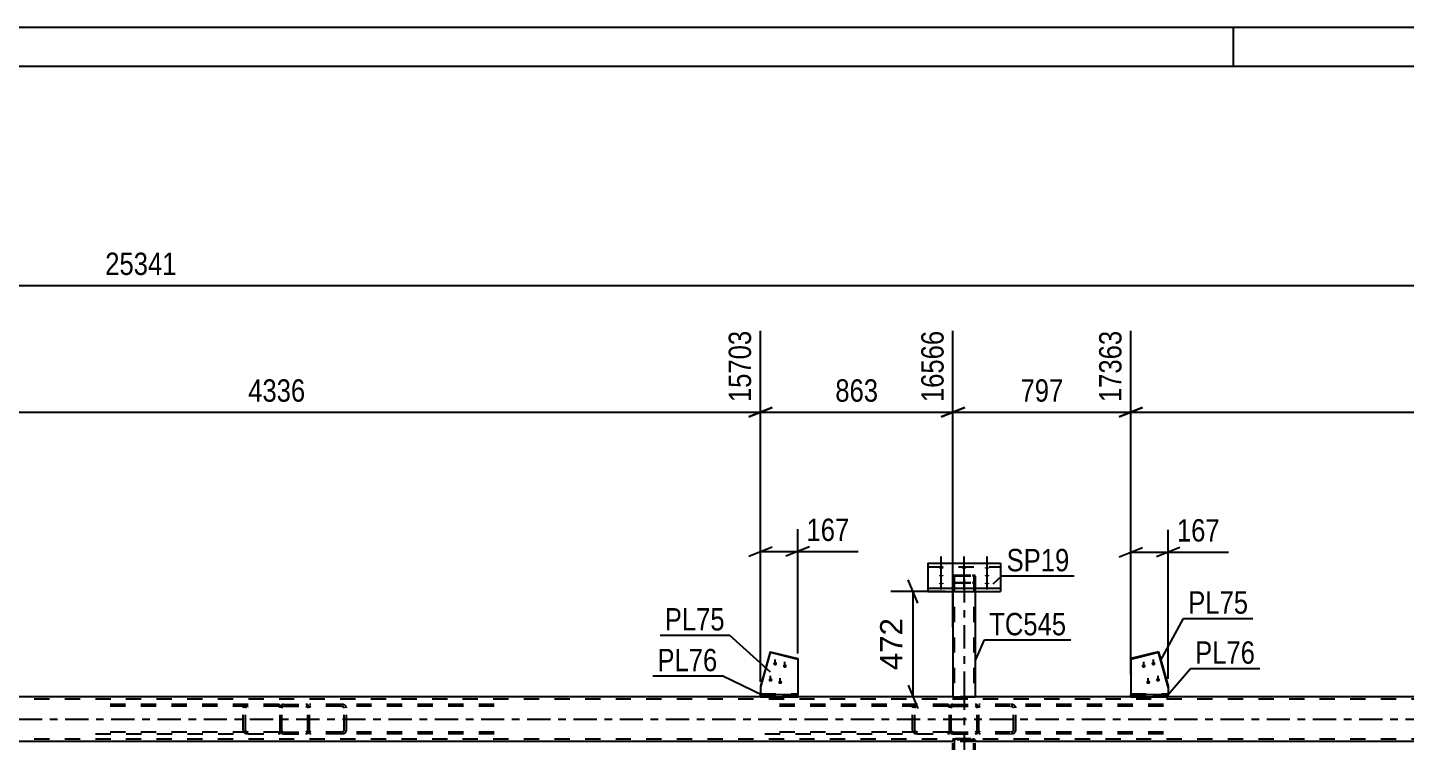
# Model space of a CAD drawing. Header units: millimetres. Extents: x -82 to 1107, y -546 to 295.
# Drawn here: x 322.6 to 499.1, y 203.8 to 295.3 of the extents above; entities that cross this region are included whole.
import ezdxf

# ---------------------------------------------------------------- set-up
doc = ezdxf.new("R2010")
doc.units = ezdxf.units.MM
doc.linetypes.add('DXK_LINE_DOT2', pattern=[3.9198, 1.9599, -1.9599])
doc.linetypes.add('DXK_LINE_DOT3', pattern=[5.9187, 2.979, -0.9799, 0.9799, -0.9799])
doc.styles.add('Arial', font='ARIAL.TTF', dxfattribs={"height": 0.2})
doc.styles.add('Arial Narrow', font='ARIALN.TTF', dxfattribs={"height": 0.2})

# ---------------------------------------------------------------- blocks, each defined once
blk = doc.blocks.new('Unknown-761553693-1133')
at = {"color": 5, "linetype": 'Continuous'}
for p, q in [((1107.04, 295.27), (-81.96, 295.27)), ((477.04, 290.27), (477.04, 295.27)), ((1102.04, 290.27), (-76.96, 290.27))]:
    blk.add_line(p, q, dxfattribs=at)
blk = doc.blocks.new('Bolt-761553693-3286 - 3219')
at = {"linetype": 'Continuous'}
for points in [[(465.56, 213.73), (465.61, 213.73), (465.66, 213.71), (465.71, 213.68), (465.75, 213.65), (465.78, 213.61), (465.8, 213.56), (465.81, 213.51), (465.81, 213.46), (465.8, 213.41), (465.78, 213.37), (465.75, 213.33), (465.71, 213.29), (465.66, 213.27), (465.61, 213.25), (465.56, 213.25), (465.5, 213.25), (465.45, 213.27), (465.41, 213.29), (465.37, 213.33), (465.33, 213.37), (465.31, 213.41), (465.3, 213.46), (465.3, 213.51), (465.31, 213.56), (465.33, 213.61), (465.37, 213.65), (465.41, 213.68), (465.45, 213.71), (465.5, 213.73)], [(466.8, 214.04), (466.85, 214.04), (466.9, 214.02), (466.95, 213.99), (466.99, 213.96), (467.02, 213.92), (467.04, 213.87), (467.06, 213.82), (467.06, 213.77), (467.04, 213.72), (467.02, 213.68), (466.99, 213.64), (466.95, 213.6), (466.9, 213.58), (466.85, 213.56), (466.8, 213.56), (466.75, 213.56), (466.7, 213.58), (466.65, 213.6), (466.61, 213.64), (466.58, 213.68), (466.56, 213.72), (466.54, 213.77), (466.54, 213.82), (466.56, 213.87), (466.58, 213.92), (466.61, 213.96), (466.65, 213.99), (466.7, 214.02), (466.75, 214.04)], [(467.39, 211.96), (467.44, 211.96), (467.49, 211.94), (467.54, 211.92), (467.58, 211.89), (467.61, 211.84), (467.63, 211.8), (467.64, 211.75), (467.64, 211.7), (467.63, 211.65), (467.61, 211.6), (467.58, 211.56), (467.54, 211.53), (467.49, 211.5), (467.44, 211.49), (467.39, 211.48), (467.33, 211.49), (467.28, 211.5), (467.24, 211.53), (467.2, 211.56), (467.16, 211.6), (467.14, 211.65), (467.13, 211.7), (467.13, 211.75), (467.14, 211.8), (467.16, 211.84), (467.2, 211.89), (467.24, 211.92), (467.28, 211.94), (467.33, 211.96)], [(466.14, 211.65), (466.2, 211.65), (466.25, 211.63), (466.3, 211.61), (466.34, 211.57), (466.37, 211.53), (466.39, 211.49), (466.4, 211.44), (466.4, 211.39), (466.39, 211.34), (466.37, 211.29), (466.34, 211.25), (466.3, 211.22), (466.25, 211.19), (466.2, 211.18), (466.14, 211.17), (466.09, 211.18), (466.04, 211.19), (465.99, 211.22), (465.95, 211.25), (465.92, 211.29), (465.9, 211.34), (465.89, 211.39), (465.89, 211.44), (465.9, 211.49), (465.92, 211.53), (465.95, 211.57), (465.99, 211.61), (466.04, 211.63), (466.09, 211.65)]]:
    blk.add_hatch(color=1, dxfattribs=at).paths.add_polyline_path(points)
at = {"color": 1, "linetype": 'Continuous'}
for p, q in [((465.56, 213.29), (465.56, 214.03)), ((466.8, 213.6), (466.8, 214.34)), ((466.14, 211.22), (466.14, 211.95)), ((467.39, 211.53), (467.39, 212.26))]:
    blk.add_line(p, q, dxfattribs=at)
blk = doc.blocks.new('Part-761553693-3243 - 3219')
at = {"color": 2, "linetype": 'Continuous'}
for p, q in [((417.72, 215.33), (416.47, 210.92)), ((417.72, 215.21), (417.72, 215.33)), ((417.72, 215.33), (421.24, 214.44)), ((417.72, 215.21), (416.47, 210.8)), ((421.24, 214.33), (417.72, 215.21)), ((421.24, 214.44), (421.24, 209.84)), ((416.47, 210.92), (416.47, 209.84))]:
    blk.add_line(p, q, dxfattribs=at)
at = {"color": 7, "linetype": 'DXK_LINE_DOT2'}
for p, q in [((416.47, 209.94), (421.24, 209.94)), ((416.47, 209.84), (416.47, 209.82)), ((416.47, 209.82), (416.47, 209.84)), ((416.47, 209.82), (421.24, 209.82)), ((421.24, 209.82), (421.24, 209.84)), ((421.24, 209.84), (421.24, 209.82))]:
    blk.add_line(p, q, dxfattribs=at)
blk = doc.blocks.new('Part-761553693-3389 - 3219')
at = {"color": 7, "linetype": 'DXK_LINE_DOT2'}
for p, q in [((440.71, 208.3), (440.67, 208.12)), ((441.13, 208.58), (440.95, 208.55)), ((441.04, 208.33), (441.13, 208.35)), ((441.13, 208.58), (443.99, 208.58)), ((441.13, 208.35), (443.99, 208.35)), ((444.16, 208.55), (443.99, 208.58)), ((443.99, 208.35), (444.07, 208.33)), ((444.44, 208.12), (444.41, 208.3)), ((440.67, 205.27), (440.67, 208.12)), ((440.9, 208.12), (440.92, 208.21)), ((440.9, 205.27), (440.9, 208.12)), ((444.2, 208.21), (444.21, 208.12)), ((444.21, 205.27), (444.21, 208.12)), ((444.44, 205.27), (444.44, 208.12)), ((440.67, 205.27), (440.71, 205.09)), ((440.92, 205.18), (440.9, 205.27)), ((440.95, 204.84), (441.13, 204.81)), ((441.13, 205.04), (441.04, 205.05)), ((441.13, 205.04), (443.99, 205.04)), ((441.13, 204.81), (443.99, 204.81)), ((444.07, 205.05), (443.99, 205.04)), ((443.99, 204.81), (444.16, 204.84)), ((444.21, 205.27), (444.2, 205.18)), ((444.41, 205.09), (444.44, 205.27))]:
    blk.add_line(p, q, dxfattribs=at)
for centre, radius, start, end in [((441.13, 208.12), 0.457, 112.5, 157.5), ((441.13, 208.12), 0.229, 112.5, 157.5), ((443.99, 208.12), 0.229, 22.5, 67.5), ((443.99, 208.12), 0.457, 22.5, 67.5), ((441.13, 205.27), 0.457, 202.5, 247.5), ((441.13, 205.27), 0.229, 202.5, 247.5), ((443.99, 205.27), 0.229, 292.5, 337.5), ((443.99, 205.27), 0.457, 292.5, 337.5)]:
    blk.add_arc(centre, radius, start, end, dxfattribs=at)
blk = doc.blocks.new('Part-761553693-3448 - 3219')
at = {"color": 2, "linetype": 'Continuous'}
for p, q in [((463.91, 209.55), (463.91, 209.84)), ((463.91, 209.84), (468.68, 209.84)), ((463.91, 209.55), (468.68, 209.55)), ((468.68, 209.55), (468.68, 209.84))]:
    blk.add_line(p, q, dxfattribs=at)
blk = doc.blocks.new('Part-761553693-3276 - 3219')
at = {"color": 2, "linetype": 'Continuous'}
for p, q in [((467.44, 215.33), (463.91, 214.44)), ((467.44, 215.21), (467.44, 215.33)), ((467.44, 215.33), (468.68, 210.91)), ((467.44, 215.21), (463.91, 214.33)), ((463.91, 214.44), (463.91, 209.84)), ((468.68, 210.8), (467.44, 215.21)), ((468.68, 210.91), (468.68, 209.84))]:
    blk.add_line(p, q, dxfattribs=at)
at = {"color": 7, "linetype": 'DXK_LINE_DOT2'}
for p, q in [((463.91, 209.94), (468.68, 209.94)), ((463.91, 209.84), (463.91, 209.82)), ((463.91, 209.82), (463.91, 209.84)), ((463.91, 209.82), (468.68, 209.82)), ((468.68, 209.82), (468.68, 209.84)), ((468.68, 209.84), (468.68, 209.82))]:
    blk.add_line(p, q, dxfattribs=at)
blk = doc.blocks.new('Part-761553693-3353 - 3219')
at = {"color": 2, "linetype": 'Continuous'}
for p, q in [((437.91, 226.65), (447.2, 226.65)), ((437.91, 226.65), (437.91, 223.05)), ((447.2, 226.65), (447.2, 223.05)), ((437.91, 223.48), (447.2, 223.48)), ((437.91, 223.05), (447.2, 223.05))]:
    blk.add_line(p, q, dxfattribs=at)
at = {"color": 7, "linetype": 'DXK_LINE_DOT2'}
blk.add_line((437.91, 226.22), (447.2, 226.22), dxfattribs=at)
blk = doc.blocks.new('Bolt-761553693-3294 - 3219')
at = {"linetype": 'Continuous'}
for points in [[(439.63, 225.96), (439.56, 225.96), (439.5, 225.97), (439.44, 225.98), (439.4, 225.99), (439.36, 226.01), (439.33, 226.03), (439.32, 226.05), (439.32, 226.08), (439.33, 226.1), (439.36, 226.12), (439.4, 226.14), (439.44, 226.15), (439.5, 226.16), (439.56, 226.17), (439.63, 226.17), (439.69, 226.17), (439.76, 226.16), (439.81, 226.15), (439.86, 226.14), (439.9, 226.12), (439.93, 226.1), (439.94, 226.08), (439.94, 226.05), (439.93, 226.03), (439.9, 226.01), (439.86, 225.99), (439.81, 225.98), (439.76, 225.97), (439.69, 225.96)], [(442.56, 225.96), (442.49, 225.96), (442.43, 225.97), (442.37, 225.98), (442.32, 225.99), (442.29, 226.01), (442.26, 226.03), (442.24, 226.05), (442.24, 226.08), (442.26, 226.1), (442.29, 226.12), (442.32, 226.14), (442.37, 226.15), (442.43, 226.16), (442.49, 226.17), (442.56, 226.17), (442.62, 226.17), (442.69, 226.16), (442.74, 226.15), (442.79, 226.14), (442.83, 226.12), (442.86, 226.1), (442.87, 226.08), (442.87, 226.05), (442.86, 226.03), (442.83, 226.01), (442.79, 225.99), (442.74, 225.98), (442.69, 225.97), (442.62, 225.96)], [(445.49, 225.96), (445.42, 225.96), (445.36, 225.97), (445.3, 225.98), (445.25, 225.99), (445.21, 226.01), (445.19, 226.03), (445.17, 226.05), (445.17, 226.08), (445.19, 226.1), (445.21, 226.12), (445.25, 226.14), (445.3, 226.15), (445.36, 226.16), (445.42, 226.17), (445.49, 226.17), (445.55, 226.17), (445.61, 226.16), (445.67, 226.15), (445.72, 226.14), (445.76, 226.12), (445.78, 226.1), (445.8, 226.08), (445.8, 226.05), (445.78, 226.03), (445.76, 226.01), (445.72, 225.99), (445.67, 225.98), (445.61, 225.97), (445.55, 225.96)], [(439.63, 224.96), (439.56, 224.96), (439.5, 224.97), (439.44, 224.98), (439.4, 224.99), (439.36, 225.01), (439.33, 225.03), (439.32, 225.05), (439.32, 225.08), (439.33, 225.1), (439.36, 225.12), (439.4, 225.14), (439.44, 225.15), (439.5, 225.16), (439.56, 225.17), (439.63, 225.17), (439.69, 225.17), (439.76, 225.16), (439.81, 225.15), (439.86, 225.14), (439.9, 225.12), (439.93, 225.1), (439.94, 225.08), (439.94, 225.05), (439.93, 225.03), (439.9, 225.01), (439.86, 224.99), (439.81, 224.98), (439.76, 224.97), (439.69, 224.96)], [(439.63, 223.96), (439.56, 223.96), (439.5, 223.96), (439.44, 223.98), (439.4, 223.99), (439.36, 224.01), (439.33, 224.03), (439.32, 224.05), (439.32, 224.07), (439.33, 224.1), (439.36, 224.12), (439.4, 224.13), (439.44, 224.15), (439.5, 224.16), (439.56, 224.17), (439.63, 224.17), (439.69, 224.17), (439.76, 224.16), (439.81, 224.15), (439.86, 224.13), (439.9, 224.12), (439.93, 224.1), (439.94, 224.07), (439.94, 224.05), (439.93, 224.03), (439.9, 224.01), (439.86, 223.99), (439.81, 223.98), (439.76, 223.96), (439.69, 223.96)], [(442.56, 223.96), (442.49, 223.96), (442.43, 223.96), (442.37, 223.98), (442.32, 223.99), (442.29, 224.01), (442.26, 224.03), (442.24, 224.05), (442.24, 224.07), (442.26, 224.1), (442.29, 224.12), (442.32, 224.13), (442.37, 224.15), (442.43, 224.16), (442.49, 224.17), (442.56, 224.17), (442.62, 224.17), (442.69, 224.16), (442.74, 224.15), (442.79, 224.13), (442.83, 224.12), (442.86, 224.1), (442.87, 224.07), (442.87, 224.05), (442.86, 224.03), (442.83, 224.01), (442.79, 223.99), (442.74, 223.98), (442.69, 223.96), (442.62, 223.96)], [(445.49, 224.96), (445.42, 224.96), (445.36, 224.97), (445.3, 224.98), (445.25, 224.99), (445.21, 225.01), (445.19, 225.03), (445.17, 225.05), (445.17, 225.08), (445.19, 225.1), (445.21, 225.12), (445.25, 225.14), (445.3, 225.15), (445.36, 225.16), (445.42, 225.17), (445.49, 225.17), (445.55, 225.17), (445.61, 225.16), (445.67, 225.15), (445.72, 225.14), (445.76, 225.12), (445.78, 225.1), (445.8, 225.08), (445.8, 225.05), (445.78, 225.03), (445.76, 225.01), (445.72, 224.99), (445.67, 224.98), (445.61, 224.97), (445.55, 224.96)], [(445.49, 223.96), (445.42, 223.96), (445.36, 223.96), (445.3, 223.98), (445.25, 223.99), (445.21, 224.01), (445.19, 224.03), (445.17, 224.05), (445.17, 224.07), (445.19, 224.1), (445.21, 224.12), (445.25, 224.13), (445.3, 224.15), (445.36, 224.16), (445.42, 224.17), (445.49, 224.17), (445.55, 224.17), (445.61, 224.16), (445.67, 224.15), (445.72, 224.13), (445.76, 224.12), (445.78, 224.1), (445.8, 224.07), (445.8, 224.05), (445.78, 224.03), (445.76, 224.01), (445.72, 223.99), (445.67, 223.98), (445.61, 223.96), (445.55, 223.96)]]:
    blk.add_hatch(color=1, dxfattribs=at).paths.add_polyline_path(points)
at = {"color": 1, "linetype": 'Continuous'}
for p, q in [((439.63, 225.29), (439.63, 227.52)), ((439.63, 224.29), (439.63, 226.51)), ((442.56, 225.29), (442.56, 227.52)), ((445.49, 225.29), (445.49, 227.52)), ((445.49, 224.29), (445.49, 226.51)), ((439.63, 223.28), (439.63, 225.51)), ((442.56, 223.28), (442.56, 225.51)), ((445.49, 223.28), (445.49, 225.51))]:
    blk.add_line(p, q, dxfattribs=at)
blk = doc.blocks.new('Part-761553693-3442 - 3219')
at = {"color": 2, "linetype": 'Continuous'}
for p, q in [((416.47, 209.55), (416.47, 209.84)), ((416.47, 209.84), (421.24, 209.84)), ((416.47, 209.55), (421.24, 209.55)), ((421.24, 209.55), (421.24, 209.84))]:
    blk.add_line(p, q, dxfattribs=at)
blk = doc.blocks.new('Part-761553693-3321 - 3219')
at = {"color": 7, "linetype": 'DXK_LINE_DOT2'}
for p, q in [((444.63, 208.58), (444.44, 208.55)), ((444.44, 204.84), (444.44, 208.55)), ((444.44, 208.3), (444.51, 208.33)), ((444.51, 208.33), (444.63, 208.35)), ((468.07, 208.58), (444.63, 208.58)), ((468.07, 208.35), (444.63, 208.35)), ((448.79, 208.55), (448.55, 208.58)), ((448.55, 208.35), (448.67, 208.33)), ((449.18, 208.12), (449.13, 208.3)), ((448.84, 208.21), (448.86, 208.12)), ((448.86, 205.27), (448.86, 208.12)), ((449.18, 205.27), (449.18, 208.12)), ((444.51, 205.05), (444.44, 205.09)), ((444.44, 204.84), (444.63, 204.81)), ((444.63, 205.04), (444.51, 205.05)), ((468.07, 205.04), (444.63, 205.04)), ((468.07, 204.81), (444.63, 204.81)), ((448.67, 205.05), (448.55, 205.04)), ((448.55, 204.81), (448.79, 204.84)), ((448.86, 205.27), (448.84, 205.18)), ((449.13, 205.09), (449.18, 205.27))]:
    blk.add_line(p, q, dxfattribs=at)
for centre, radius, start, end in [((448.6, 208.06), 0.286, 32.4104, 75.4453), ((448.64, 207.99), 0.573, 32.4104, 75.4453), ((448.6, 205.33), 0.286, 284.5547, 327.5896), ((448.64, 205.4), 0.573, 284.5547, 327.5896)]:
    blk.add_arc(centre, radius, start, end, dxfattribs=at)
blk = doc.blocks.new('Bolt-761553693-3324 - 3219')
at = {"linetype": 'Continuous'}
for points in [[(418.35, 214.04), (418.41, 214.04), (418.46, 214.02), (418.5, 214), (418.54, 213.96), (418.58, 213.92), (418.6, 213.87), (418.61, 213.82), (418.61, 213.77), (418.6, 213.72), (418.58, 213.68), (418.54, 213.64), (418.5, 213.6), (418.46, 213.58), (418.41, 213.56), (418.35, 213.56), (418.3, 213.56), (418.25, 213.58), (418.2, 213.6), (418.16, 213.64), (418.13, 213.68), (418.11, 213.72), (418.1, 213.77), (418.1, 213.82), (418.11, 213.87), (418.13, 213.92), (418.16, 213.96), (418.2, 214), (418.25, 214.02), (418.3, 214.04)], [(419.6, 213.73), (419.65, 213.73), (419.7, 213.71), (419.75, 213.68), (419.79, 213.65), (419.82, 213.61), (419.84, 213.56), (419.85, 213.51), (419.85, 213.46), (419.84, 213.41), (419.82, 213.37), (419.79, 213.33), (419.75, 213.29), (419.7, 213.27), (419.65, 213.25), (419.6, 213.25), (419.54, 213.25), (419.49, 213.27), (419.45, 213.29), (419.41, 213.33), (419.37, 213.37), (419.35, 213.41), (419.34, 213.46), (419.34, 213.51), (419.35, 213.56), (419.37, 213.61), (419.41, 213.65), (419.45, 213.68), (419.49, 213.71), (419.54, 213.73)], [(417.77, 211.97), (417.82, 211.96), (417.87, 211.94), (417.92, 211.92), (417.96, 211.89), (417.99, 211.84), (418.01, 211.8), (418.02, 211.75), (418.02, 211.7), (418.01, 211.65), (417.99, 211.6), (417.96, 211.56), (417.92, 211.53), (417.87, 211.5), (417.82, 211.49), (417.77, 211.48), (417.71, 211.49), (417.66, 211.5), (417.61, 211.53), (417.57, 211.56), (417.54, 211.6), (417.52, 211.65), (417.51, 211.7), (417.51, 211.75), (417.52, 211.8), (417.54, 211.84), (417.57, 211.89), (417.61, 211.92), (417.66, 211.94), (417.71, 211.96)], [(419.01, 211.65), (419.06, 211.65), (419.11, 211.63), (419.16, 211.61), (419.2, 211.57), (419.23, 211.53), (419.25, 211.49), (419.26, 211.44), (419.26, 211.39), (419.25, 211.34), (419.23, 211.29), (419.2, 211.25), (419.16, 211.22), (419.11, 211.19), (419.06, 211.18), (419.01, 211.17), (418.95, 211.18), (418.9, 211.19), (418.86, 211.22), (418.82, 211.25), (418.79, 211.29), (418.76, 211.34), (418.75, 211.39), (418.75, 211.44), (418.76, 211.49), (418.79, 211.53), (418.82, 211.57), (418.86, 211.61), (418.9, 211.63), (418.95, 211.65)]]:
    blk.add_hatch(color=1, dxfattribs=at).paths.add_polyline_path(points)
at = {"color": 1, "linetype": 'Continuous'}
for p, q in [((418.35, 213.6), (418.35, 214.34)), ((419.6, 213.29), (419.6, 214.03)), ((417.77, 211.53), (417.77, 212.26)), ((419.01, 211.22), (419.01, 211.95))]:
    blk.add_line(p, q, dxfattribs=at)
blk = doc.blocks.new('Part-761553693-3400 - 3219')
at = {"color": 7, "linetype": 'DXK_LINE_DOT2'}
for p, q in [((440.49, 208.58), (417.04, 208.58)), ((440.49, 208.35), (417.04, 208.35)), ((435.99, 208.3), (435.94, 208.12)), ((436.57, 208.58), (436.33, 208.55)), ((436.45, 208.33), (436.57, 208.35)), ((440.49, 208.58), (440.67, 208.55)), ((440.49, 208.35), (440.61, 208.33)), ((440.61, 208.33), (440.67, 208.3)), ((440.67, 204.84), (440.67, 208.55)), ((435.94, 205.27), (435.94, 208.12)), ((436.25, 208.12), (436.28, 208.21)), ((436.25, 205.27), (436.25, 208.12)), ((440.49, 205.04), (417.04, 205.04)), ((417.04, 204.81), (440.49, 204.81)), ((435.94, 205.27), (435.99, 205.09)), ((436.28, 205.18), (436.25, 205.27)), ((436.33, 204.84), (436.57, 204.81)), ((436.57, 205.04), (436.45, 205.05)), ((440.61, 205.05), (440.49, 205.04)), ((440.49, 204.81), (440.67, 204.84)), ((440.67, 205.09), (440.61, 205.05))]:
    blk.add_line(p, q, dxfattribs=at)
for centre, radius, start, end in [((436.47, 207.99), 0.573, 104.5547, 147.5896), ((436.52, 208.06), 0.286, 104.5547, 147.5896), ((436.47, 205.4), 0.573, 212.4104, 255.4453), ((436.52, 205.33), 0.286, 212.4104, 255.4453)]:
    blk.add_arc(centre, radius, start, end, dxfattribs=at)
blk = doc.blocks.new('Part-761553693-3409 - 3219')
at = {"color": 7, "linetype": 'DXK_LINE_DOT3'}
blk.add_line((442.56, 210.87), (442.56, 187.31), dxfattribs=at)
at = {"color": 7, "linetype": 'DXK_LINE_DOT2'}
for p, q in [((441.13, 203.94), (441.15, 204)), ((441.13, 185.97), (441.13, 203.94)), ((443.99, 203.84), (441.13, 203.84)), ((441.15, 204.03), (441.23, 204.12)), ((441.15, 204), (441.15, 204.03)), ((441.23, 204.12), (441.34, 204.18)), ((441.31, 203.98), (441.3, 203.94)), ((441.3, 203.94), (441.3, 185.97)), ((441.34, 204), (441.31, 203.98)), ((441.34, 204.18), (441.39, 204.19)), ((441.35, 204.02), (441.34, 204)), ((441.41, 204.05), (441.35, 204.02)), ((441.39, 204.19), (441.47, 204.21)), ((441.47, 204.06), (441.41, 204.05)), ((441.47, 204.21), (443.64, 204.21)), ((443.64, 204.06), (441.47, 204.06)), ((443.64, 204.21), (443.72, 204.19)), ((443.71, 204.05), (443.64, 204.06)), ((443.76, 204.02), (443.71, 204.05)), ((443.72, 204.19), (443.77, 204.18)), ((443.78, 204), (443.76, 204.02)), ((443.77, 204.18), (443.89, 204.12)), ((443.8, 203.98), (443.78, 204)), ((443.81, 203.94), (443.8, 203.98)), ((443.81, 185.97), (443.81, 203.94)), ((443.96, 204.03), (443.89, 204.12)), ((443.96, 204.03), (443.97, 204)), ((443.97, 204), (443.99, 203.94)), ((443.99, 185.97), (443.99, 203.94))]:
    blk.add_line(p, q, dxfattribs=at)
blk = doc.blocks.new('Part-761553693-3430 - 3219')
at = {"color": 7, "linetype": 'DXK_LINE_DOT2'}
for p, q in [((666.44, 209.27), (7.81, 209.27)), ((421.24, 209.55), (416.47, 209.55)), ((443.99, 209.55), (441.13, 209.55)), ((468.68, 209.55), (463.91, 209.55)), ((666.44, 204.12), (7.81, 204.12)), ((443.99, 203.84), (441.13, 203.84))]:
    blk.add_line(p, q, dxfattribs=at)
at = {"color": 2, "linetype": 'Continuous'}
for p, q in [((416.47, 209.55), (297.36, 209.55)), ((441.13, 209.55), (421.24, 209.55)), ((463.91, 209.55), (443.99, 209.55)), ((588, 209.55), (468.68, 209.55)), ((441.13, 203.84), (272.56, 203.84)), ((612.56, 203.84), (443.99, 203.84))]:
    blk.add_line(p, q, dxfattribs=at)
at = {"color": 7, "linetype": 'DXK_LINE_DOT3'}
blk.add_line((7.81, 206.69), (666.44, 206.69), dxfattribs=at)
blk = doc.blocks.new('Part-761553693-3489 - 3219')
at = {"color": 7, "linetype": 'DXK_LINE_DOT2'}
for p, q in [((441.15, 225.05), (441.13, 225.01)), ((441.13, 225.01), (441.13, 223.05)), ((441.13, 224.26), (441.15, 224.22)), ((441.23, 225.09), (441.15, 225.05)), ((441.15, 224.22), (441.23, 224.18)), ((441.34, 225.11), (441.23, 225.09)), ((441.23, 224.18), (441.34, 224.16)), ((441.3, 225.01), (441.31, 225.03)), ((441.3, 225.01), (441.3, 209.55)), ((441.31, 224.24), (441.3, 224.26)), ((441.31, 225.03), (441.35, 225.05)), ((441.35, 224.22), (441.31, 224.24)), ((441.47, 225.12), (441.34, 225.11)), ((441.34, 224.16), (441.47, 224.15)), ((441.35, 225.05), (441.41, 225.06)), ((441.41, 224.21), (441.35, 224.22)), ((441.41, 225.06), (441.47, 225.06)), ((441.47, 224.2), (441.41, 224.21)), ((441.47, 225.12), (443.64, 225.12)), ((441.47, 225.06), (443.64, 225.06)), ((441.47, 224.2), (443.64, 224.2)), ((441.47, 224.15), (443.64, 224.15)), ((443.77, 225.11), (443.64, 225.12)), ((443.64, 225.06), (443.71, 225.06)), ((443.71, 224.21), (443.64, 224.2)), ((443.64, 224.15), (443.77, 224.16)), ((443.71, 225.06), (443.76, 225.05)), ((443.76, 224.22), (443.71, 224.21)), ((443.76, 225.05), (443.8, 225.03)), ((443.8, 224.24), (443.76, 224.22)), ((443.89, 225.09), (443.77, 225.11)), ((443.77, 224.16), (443.89, 224.18)), ((443.8, 225.03), (443.81, 225.01)), ((443.81, 224.26), (443.8, 224.24)), ((443.81, 225.01), (443.81, 209.55)), ((443.96, 225.05), (443.89, 225.09)), ((443.89, 224.18), (443.96, 224.22)), ((443.99, 225.01), (443.96, 225.05)), ((443.96, 224.22), (443.99, 224.26)), ((443.99, 225.01), (443.99, 223.05)), ((443.8, 209.55), (443.81, 209.55))]:
    blk.add_line(p, q, dxfattribs=at)
at = {"color": 7, "linetype": 'DXK_LINE_DOT3'}
blk.add_line((442.56, 224.63), (442.56, 209.55), dxfattribs=at)
at = {"color": 2, "linetype": 'Continuous'}
for p, q in [((441.13, 223.05), (441.13, 209.55)), ((443.99, 223.05), (443.99, 209.55)), ((441.13, 209.55), (443.96, 209.55)), ((443.99, 209.55), (443.96, 209.55))]:
    blk.add_line(p, q, dxfattribs=at)
blk = doc.blocks.new('Part-761553693-3500 - 3219')
at = {"color": 7, "linetype": 'DXK_LINE_DOT2'}
for p, q in [((354.77, 208.58), (331.33, 208.58)), ((354.77, 208.35), (331.33, 208.35)), ((350.27, 208.3), (350.22, 208.12)), ((350.85, 208.58), (350.61, 208.55)), ((350.73, 208.33), (350.85, 208.35)), ((354.77, 208.58), (354.96, 208.55)), ((354.77, 208.35), (354.89, 208.33)), ((354.89, 208.33), (354.96, 208.3)), ((354.96, 204.84), (354.96, 208.55)), ((350.22, 205.27), (350.22, 208.12)), ((350.54, 208.12), (350.56, 208.21)), ((350.54, 205.27), (350.54, 208.12)), ((354.77, 205.04), (331.33, 205.04)), ((331.33, 204.81), (354.77, 204.81)), ((350.22, 205.27), (350.27, 205.09)), ((350.56, 205.18), (350.54, 205.27)), ((350.61, 204.84), (350.85, 204.81)), ((350.85, 205.04), (350.73, 205.05)), ((354.89, 205.05), (354.77, 205.04)), ((354.77, 204.81), (354.96, 204.84)), ((354.96, 205.09), (354.89, 205.05))]:
    blk.add_line(p, q, dxfattribs=at)
for centre, radius, start, end in [((350.76, 207.99), 0.573, 104.5547, 147.5896), ((350.8, 208.06), 0.286, 104.5547, 147.5896), ((350.76, 205.4), 0.573, 212.4104, 255.4453), ((350.8, 205.33), 0.286, 212.4104, 255.4453)]:
    blk.add_arc(centre, radius, start, end, dxfattribs=at)
blk = doc.blocks.new('Part-761553693-3501 - 3219')
at = {"color": 7, "linetype": 'DXK_LINE_DOT2'}
for p, q in [((358.91, 208.58), (358.73, 208.55)), ((358.73, 204.84), (358.73, 208.55)), ((358.73, 208.3), (358.79, 208.33)), ((358.79, 208.33), (358.91, 208.35)), ((382.36, 208.58), (358.91, 208.58)), ((382.36, 208.35), (358.91, 208.35)), ((363.07, 208.55), (362.83, 208.58)), ((362.83, 208.35), (362.95, 208.33)), ((363.46, 208.12), (363.41, 208.3)), ((363.12, 208.21), (363.15, 208.12)), ((363.15, 205.27), (363.15, 208.12)), ((363.46, 205.27), (363.46, 208.12)), ((358.79, 205.05), (358.73, 205.09)), ((358.73, 204.84), (358.91, 204.81)), ((358.91, 205.04), (358.79, 205.05)), ((382.36, 205.04), (358.91, 205.04)), ((382.36, 204.81), (358.91, 204.81)), ((362.95, 205.05), (362.83, 205.04)), ((362.83, 204.81), (363.07, 204.84)), ((363.15, 205.27), (363.12, 205.18)), ((363.41, 205.09), (363.46, 205.27))]:
    blk.add_line(p, q, dxfattribs=at)
for centre, radius, start, end in [((362.88, 208.06), 0.286, 32.4104, 75.4453), ((362.93, 207.99), 0.573, 32.4104, 75.4453), ((362.88, 205.33), 0.286, 284.5547, 327.5896), ((362.93, 205.4), 0.573, 284.5547, 327.5896)]:
    blk.add_arc(centre, radius, start, end, dxfattribs=at)
blk = doc.blocks.new('Part-761553693-3502 - 3219')
at = {"color": 7, "linetype": 'DXK_LINE_DOT2'}
for p, q in [((354.99, 208.3), (354.96, 208.12)), ((355.41, 208.58), (355.24, 208.55)), ((355.33, 208.33), (355.41, 208.35)), ((355.41, 208.58), (358.27, 208.58)), ((355.41, 208.35), (358.27, 208.35)), ((358.45, 208.55), (358.27, 208.58)), ((358.27, 208.35), (358.36, 208.33)), ((358.73, 208.12), (358.69, 208.3)), ((354.96, 205.27), (354.96, 208.12)), ((355.19, 208.12), (355.2, 208.21)), ((355.19, 205.27), (355.19, 208.12)), ((358.48, 208.21), (358.5, 208.12)), ((358.5, 205.27), (358.5, 208.12)), ((358.73, 205.27), (358.73, 208.12)), ((354.96, 205.27), (354.99, 205.09)), ((355.2, 205.18), (355.19, 205.27)), ((355.24, 204.84), (355.41, 204.81)), ((355.41, 205.04), (355.33, 205.05)), ((355.41, 205.04), (358.27, 205.04)), ((355.41, 204.81), (358.27, 204.81)), ((358.36, 205.05), (358.27, 205.04)), ((358.27, 204.81), (358.45, 204.84)), ((358.5, 205.27), (358.48, 205.18)), ((358.69, 205.09), (358.73, 205.27))]:
    blk.add_line(p, q, dxfattribs=at)
for centre, radius, start, end in [((355.41, 208.12), 0.457, 112.5, 157.5), ((355.41, 208.12), 0.229, 112.5, 157.5), ((358.27, 208.12), 0.229, 22.5, 67.5), ((358.27, 208.12), 0.457, 22.5, 67.5), ((355.41, 205.27), 0.457, 202.5, 247.5), ((355.41, 205.27), 0.229, 202.5, 247.5), ((358.27, 205.27), 0.229, 292.5, 337.5), ((358.27, 205.27), 0.457, 292.5, 337.5)]:
    blk.add_arc(centre, radius, start, end, dxfattribs=at)
blk = doc.blocks.new('StraightDimension-761553693-28633 - 3219')
at = {"color": 7, "linetype": 'Continuous'}
for p, q in [((416.47, 211.47), (416.47, 256.44)), ((441.13, 218.49), (441.13, 256.44)), ((417.97, 246.6), (414.97, 245.4)), ((416.47, 246), (441.13, 246)), ((439.63, 245.4), (442.63, 246.6))]:
    blk.add_line(p, q, dxfattribs=at)
at = {"color": 0, "linetype": 'Continuous'}
blk.add_wipeout([(440.53, 257.04), (436.33, 257.04), (436.33, 246.7), (440.53, 246.7)], dxfattribs=at)
at = {"color": 0}
blk.add_wipeout([(432.14, 246.75), (432.14, 250.95), (425.46, 250.95), (425.46, 246.75)], dxfattribs=at)
at = {"color": 3, "linetype": 'Continuous', "style": 'Arial Narrow'}
blk.add_text('16566', height=2.863, rotation=90.0002, dxfattribs=at).set_placement((439.93, 247.3))
at = {"color": 3, "style": 'Arial Narrow'}
blk.add_text('863', height=2.863, dxfattribs=at).set_placement((426.06, 247.35))
blk = doc.blocks.new('StraightDimension-761553693-28634 - 3219')
at = {"color": 7, "linetype": 'Continuous'}
for p, q in [((292.58, 210.55), (292.58, 256.44)), ((416.47, 211.47), (416.47, 256.44)), ((294.08, 246.6), (291.08, 245.4)), ((292.58, 246), (416.47, 246)), ((414.97, 245.4), (417.97, 246.6))]:
    blk.add_line(p, q, dxfattribs=at)
at = {"color": 0, "linetype": 'Continuous'}
blk.add_wipeout([(415.87, 257.04), (411.67, 257.04), (411.67, 246.7), (415.87, 246.7)], dxfattribs=at)
at = {"color": 0}
blk.add_wipeout([(358.78, 246.75), (358.78, 250.95), (350.27, 250.95), (350.27, 246.75)], dxfattribs=at)
at = {"color": 3, "linetype": 'Continuous', "style": 'Arial Narrow'}
blk.add_text('15703', height=2.863, rotation=90.0002, dxfattribs=at).set_placement((415.27, 247.3))
at = {"color": 3, "style": 'Arial Narrow'}
blk.add_text('4336', height=2.863, dxfattribs=at).set_placement((350.87, 247.35))
blk = doc.blocks.new('StraightDimension-761553693-3762 - 3219')
at = {"color": 7, "linetype": 'Continuous'}
for p, q in [((416.47, 211.86), (416.47, 231.01)), ((421.24, 215.11), (421.24, 231.01)), ((414.97, 227.56), (417.97, 228.76)), ((416.47, 228.16), (421.24, 228.16)), ((422.74, 228.76), (419.74, 227.56))]:
    blk.add_line(p, q, dxfattribs=at)
at = {"color": 0}
blk.add_wipeout([(428.45, 228.91), (428.45, 233.11), (421.77, 233.11), (421.77, 228.91)], dxfattribs=at)
at = {"color": 7, "linetype": 'Continuous'}
blk.add_line((421.24, 228.16), (428.98, 228.16), dxfattribs=at)
blk.add_line((421.24, 228.16), (428.98, 228.16), dxfattribs=at)
at = {"color": 3, "style": 'Arial Narrow'}
blk.add_text('167', height=2.863, dxfattribs=at).set_placement((422.37, 229.51))
blk = doc.blocks.new('StraightDimension-761553693-3769 - 3219')
at = {"color": 7, "linetype": 'Continuous'}
for p, q in [((463.91, 215.33), (463.91, 230.94)), ((468.68, 211.86), (468.68, 230.94)), ((462.41, 227.49), (465.41, 228.69)), ((463.91, 228.09), (468.68, 228.09)), ((470.18, 228.69), (467.18, 227.49))]:
    blk.add_line(p, q, dxfattribs=at)
at = {"color": 0}
blk.add_wipeout([(475.89, 228.84), (475.89, 233.04), (469.21, 233.04), (469.21, 228.84)], dxfattribs=at)
at = {"color": 7, "linetype": 'Continuous'}
blk.add_line((468.68, 228.09), (476.42, 228.09), dxfattribs=at)
blk.add_line((468.68, 228.09), (476.42, 228.09), dxfattribs=at)
at = {"color": 3, "style": 'Arial Narrow'}
blk.add_text('167', height=2.863, dxfattribs=at).set_placement((469.81, 229.44))
blk = doc.blocks.new('StraightDimension-761553693-3817 - 3219')
at = {"color": 7, "linetype": 'Continuous'}
blk.add_line((0, 262.23), (674.26, 262.23), dxfattribs=at)
at = {"color": 0}
blk.add_wipeout([(342.3, 262.98), (342.3, 267.18), (331.96, 267.18), (331.96, 262.98)], dxfattribs=at)
at = {"color": 3, "style": 'Arial Narrow'}
blk.add_text('25341', height=2.863, dxfattribs=at).set_placement((332.56, 263.58))
blk = doc.blocks.new('StraightDimension-761553693-28379 - 3219')
at = {"color": 7, "linetype": 'Continuous'}
for p, q in [((436.61, 221.55), (435.41, 224.55)), ((440.13, 223.05), (433.16, 223.05)), ((436.01, 209.55), (436.01, 223.05)), ((435.41, 211.05), (436.61, 208.05)), ((440.13, 209.55), (433.16, 209.55))]:
    blk.add_line(p, q, dxfattribs=at)
at = {"color": 0}
blk.add_wipeout([(435.26, 220.23), (431.06, 220.23), (431.06, 212.36), (435.26, 212.36)], dxfattribs=at)
at = {"color": 3, "style": 'Arial'}
blk.add_text('472', height=2.865, rotation=90.0002, dxfattribs=at).set_placement((434.66, 212.96))
blk = doc.blocks.new('StraightDimension-761553693-28631 - 3219')
at = {"color": 7, "linetype": 'Continuous'}
for p, q in [((463.91, 212.45), (463.91, 256.44)), ((588, 210.55), (588, 256.44)), ((465.41, 246.6), (462.41, 245.4)), ((463.91, 246), (588, 246)), ((586.5, 245.4), (589.5, 246.6))]:
    blk.add_line(p, q, dxfattribs=at)
at = {"color": 0, "linetype": 'Continuous'}
blk.add_wipeout([(587.4, 257.04), (583.2, 257.04), (583.2, 246.7), (587.4, 246.7)], dxfattribs=at)
at = {"color": 0}
blk.add_wipeout([(530.21, 246.75), (530.21, 250.95), (521.7, 250.95), (521.7, 246.75)], dxfattribs=at)
at = {"color": 3, "linetype": 'Continuous', "style": 'Arial Narrow'}
blk.add_text('21706', height=2.863, rotation=90.0002, dxfattribs=at).set_placement((586.8, 247.3))
at = {"color": 3, "style": 'Arial Narrow'}
blk.add_text('4343', height=2.863, dxfattribs=at).set_placement((522.3, 247.35))
blk = doc.blocks.new('StraightDimension-761553693-28632 - 3219')
at = {"color": 7, "linetype": 'Continuous'}
for p, q in [((441.13, 218.49), (441.13, 256.44)), ((463.91, 212.45), (463.91, 256.44)), ((442.63, 246.6), (439.63, 245.4)), ((441.13, 246), (463.91, 246)), ((462.41, 245.4), (465.41, 246.6))]:
    blk.add_line(p, q, dxfattribs=at)
at = {"color": 0, "linetype": 'Continuous'}
blk.add_wipeout([(463.31, 257.04), (459.11, 257.04), (459.11, 246.7), (463.31, 246.7)], dxfattribs=at)
at = {"color": 0}
blk.add_wipeout([(455.86, 246.75), (455.86, 250.95), (449.18, 250.95), (449.18, 246.75)], dxfattribs=at)
at = {"color": 3, "linetype": 'Continuous', "style": 'Arial Narrow'}
blk.add_text('17363', height=2.863, rotation=90.0002, dxfattribs=at).set_placement((462.71, 247.3))
at = {"color": 3, "style": 'Arial Narrow'}
blk.add_text('797', height=2.863, dxfattribs=at).set_placement((449.78, 247.35))
blk = doc.blocks.new('Mark-761553693-3239 - 3219')
at = {"color": 0}
blk.add_wipeout([(411.89, 218.05), (411.89, 221.05), (404.22, 221.05), (404.22, 218.05)], dxfattribs=at)
blk.add_wipeout([(411.89, 218.05), (411.89, 221.05), (404.22, 221.05), (404.22, 218.05)], dxfattribs=at)
at = {"color": 30, "linetype": 'Continuous'}
for p in [(403.62, 217.45), (417.76, 212.72)]:
    blk.add_line(p, (412.49, 217.45), dxfattribs=at)
at = {"color": 3, "style": 'Arial Narrow'}
blk.add_text('PL75', height=2.863, dxfattribs=at).set_placement((404.22, 218.05))
blk = doc.blocks.new('Mark-761553693-3272 - 3219')
at = {"color": 0}
blk.add_wipeout([(478.94, 220.2), (478.94, 223.2), (471.26, 223.2), (471.26, 220.2)], dxfattribs=at)
blk.add_wipeout([(478.94, 220.2), (478.94, 223.2), (471.26, 223.2), (471.26, 220.2)], dxfattribs=at)
at = {"color": 30, "linetype": 'Continuous'}
for p, q in [((467.74, 214.25), (470.66, 219.6)), ((470.66, 219.6), (479.54, 219.6))]:
    blk.add_line(p, q, dxfattribs=at)
at = {"color": 3, "style": 'Arial Narrow'}
blk.add_text('PL75', height=2.863, dxfattribs=at).set_placement((471.26, 220.2))
blk = doc.blocks.new('Mark-761553693-3349 - 3219')
at = {"color": 0}
blk.add_wipeout([(456.04, 225.63), (456.04, 228.63), (448, 228.63), (448, 225.63)], dxfattribs=at)
blk.add_wipeout([(456.04, 225.63), (456.04, 228.63), (448, 228.63), (448, 225.63)], dxfattribs=at)
at = {"color": 30, "linetype": 'Continuous'}
for p, q in [((446.29, 224.03), (447.4, 225.03)), ((447.4, 225.03), (456.64, 225.03))]:
    blk.add_line(p, q, dxfattribs=at)
at = {"color": 3, "style": 'Arial Narrow'}
blk.add_text('SP19', height=2.863, dxfattribs=at).set_placement((448, 225.63))
blk = doc.blocks.new('Mark-761553693-3438 - 3219')
at = {"color": 0}
blk.add_wipeout([(410.95, 212.83), (410.95, 215.83), (403.28, 215.83), (403.28, 212.83)], dxfattribs=at)
blk.add_wipeout([(410.95, 212.83), (410.95, 215.83), (403.28, 215.83), (403.28, 212.83)], dxfattribs=at)
at = {"color": 30, "linetype": 'Continuous'}
for p in [(402.68, 212.23), (416.85, 209.69)]:
    blk.add_line(p, (411.55, 212.23), dxfattribs=at)
at = {"color": 3, "style": 'Arial Narrow'}
blk.add_text('PL76', height=2.863, dxfattribs=at).set_placement((403.28, 212.83))
blk = doc.blocks.new('Mark-761553693-3444 - 3219')
at = {"color": 0}
blk.add_wipeout([(479.82, 213.79), (479.82, 216.79), (472.14, 216.79), (472.14, 213.79)], dxfattribs=at)
blk.add_wipeout([(479.82, 213.79), (479.82, 216.79), (472.14, 216.79), (472.14, 213.79)], dxfattribs=at)
at = {"color": 30, "linetype": 'Continuous'}
for p, q in [((468.68, 209.84), (471.54, 213.19)), ((471.54, 213.19), (480.42, 213.19))]:
    blk.add_line(p, q, dxfattribs=at)
at = {"color": 3, "style": 'Arial Narrow'}
blk.add_text('PL76', height=2.863, dxfattribs=at).set_placement((472.14, 213.79))
blk = doc.blocks.new('Mark-761553693-3485 - 3219')
at = {"color": 0}
blk.add_wipeout([(455.64, 217.43), (455.64, 220.43), (445.77, 220.43), (445.77, 217.43)], dxfattribs=at)
blk.add_wipeout([(455.64, 217.43), (455.64, 220.43), (445.77, 220.43), (445.77, 217.43)], dxfattribs=at)
at = {"color": 30, "linetype": 'Continuous'}
for p, q in [((443.99, 214.12), (445.17, 216.83)), ((445.17, 216.83), (456.24, 216.83))]:
    blk.add_line(p, q, dxfattribs=at)
at = {"color": 3, "style": 'Arial Narrow'}
blk.add_text('TC545', height=2.863, dxfattribs=at).set_placement((445.77, 217.43))

msp = doc.modelspace()

# ---------------------------------------------------------------- block references
for name in ['Unknown-761553693-1133', 'Part-761553693-3353 - 3219', 'Bolt-761553693-3294 - 3219', 'Part-761553693-3489 - 3219', 'Part-761553693-3243 - 3219', 'Part-761553693-3276 - 3219', 'Bolt-761553693-3324 - 3219', 'Bolt-761553693-3286 - 3219', 'Part-761553693-3409 - 3219', 'Part-761553693-3430 - 3219', 'Part-761553693-3500 - 3219', 'Part-761553693-3502 - 3219', 'Part-761553693-3501 - 3219', 'Part-761553693-3442 - 3219', 'Part-761553693-3400 - 3219', 'Part-761553693-3389 - 3219', 'Part-761553693-3321 - 3219', 'Part-761553693-3448 - 3219']:
    msp.add_blockref(name, (0, 0))

# ---------------------------------------------------------------- next in the draw order: block references
for name in ['StraightDimension-761553693-28633 - 3219', 'StraightDimension-761553693-3769 - 3219']:
    msp.add_blockref(name, (0, 0))

# ---------------------------------------------------------------- next in the draw order: block references
msp.add_blockref('StraightDimension-761553693-28634 - 3219', (0, 0))

# ---------------------------------------------------------------- next in the draw order: block references
msp.add_blockref('StraightDimension-761553693-3762 - 3219', (0, 0))

# ---------------------------------------------------------------- next in the draw order: block references
msp.add_blockref('StraightDimension-761553693-3817 - 3219', (0, 0))

# ---------------------------------------------------------------- next in the draw order: block references
for name in ['StraightDimension-761553693-28631 - 3219', 'StraightDimension-761553693-28379 - 3219', 'Mark-761553693-3239 - 3219']:
    msp.add_blockref(name, (0, 0))

# ---------------------------------------------------------------- next in the draw order: block references
for name in ['StraightDimension-761553693-28632 - 3219', 'Mark-761553693-3272 - 3219', 'Mark-761553693-3438 - 3219']:
    msp.add_blockref(name, (0, 0))

# ---------------------------------------------------------------- next in the draw order: block references
for name in ['Mark-761553693-3349 - 3219', 'Mark-761553693-3485 - 3219', 'Mark-761553693-3444 - 3219']:
    msp.add_blockref(name, (0, 0))

doc.saveas('drawing.dxf')
